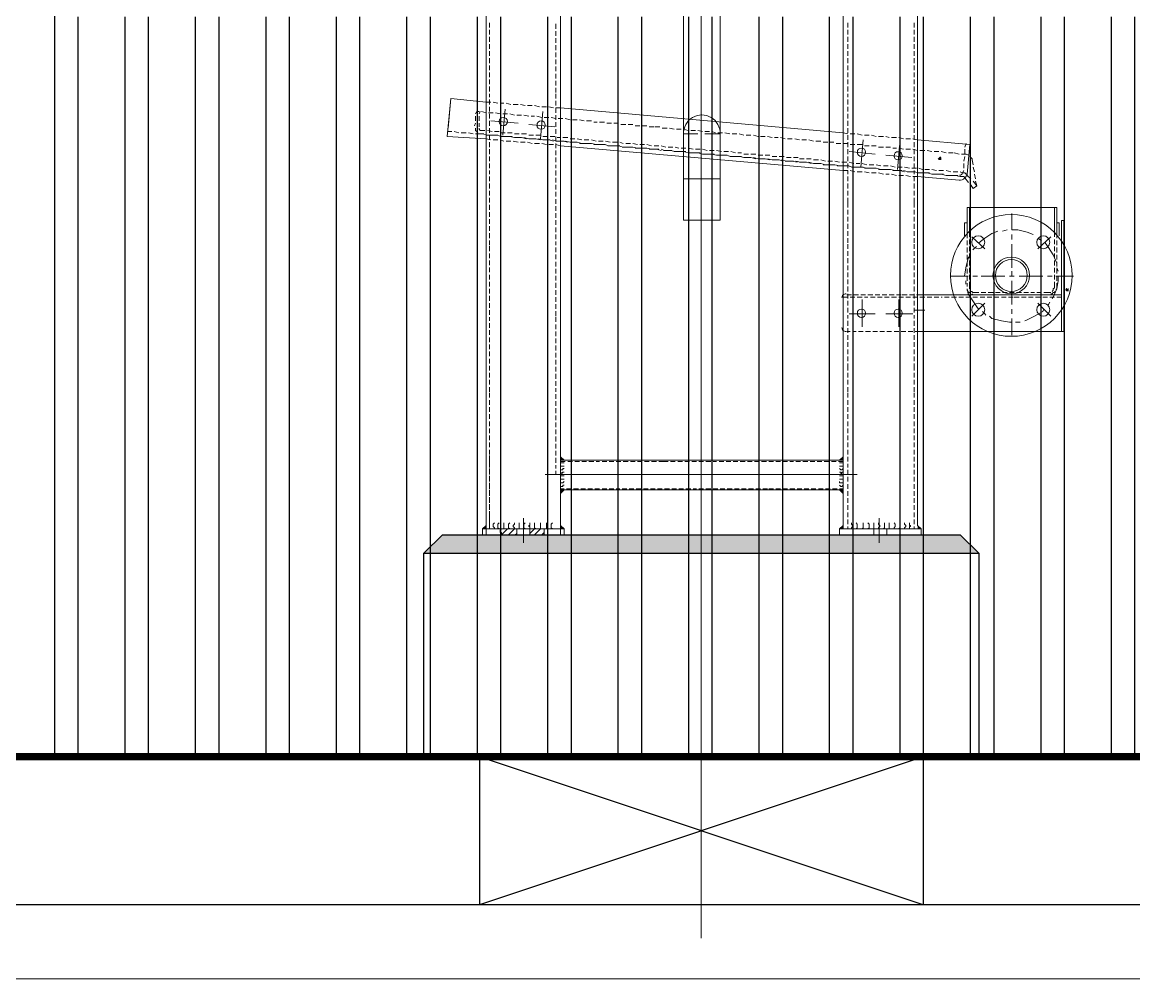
# Model space of a CAD drawing. Header units: inches. Extents: x 8618018 to 8935006, y 2431589 to 2567223.
# Drawn here: x 8809017 to 8810520, y 2500548 to 2501841 of the extents above; entities that cross this region are included whole.
import ezdxf

# ---------------------------------------------------------------- set-up
doc = ezdxf.new("R2010")
doc.units = ezdxf.units.IN
doc.header["$MEASUREMENT"] = 0
doc.linetypes.add('CENTER', pattern=[2, 1.25, -0.25, 0.25, -0.25])
doc.layers.add('Civil', color=252, linetype='Continuous')
doc.layers.add('SKID', color=252, linetype='Continuous')
for name, color, linetype, lineweight in [('CL', 252, 'CENTER', 5), ('EQP01', 94, 'Continuous', 5), ('ICT', 6, 'Continuous', 13)]:
    doc.layers.add(name, color=color, linetype=linetype, lineweight=lineweight)

# ---------------------------------------------------------------- blocks, each defined once
blk = doc.blocks.new('A$Cfe201b4e')
for points in [[(266.1, 1058.1), (266.1, 425.2), (216.6, 425.2), (216.6, 1058.1)], [(-50.3, 12.8), (-55.1, 8), (-50.3, 12.8), (-50.3, 810.3), (-50.3, 0)], [(50.3, 0), (50.3, 810.3), (50.3, 105.5), (55.1, 100.7), (50.3, 105.5)], [(432.3, 810.3), (432.3, 8), (537.8, 8), (537.8, 0), (427.6, 0), (427.6, 8), (432.3, 8)], [(533, 12.8), (537.8, 8), (533, 8), (537.8, 8), (533, 12.8), (533, 810.3)], [(-45.6, 692.1), (-45.6, 685.7)], [(438.7, 692.1), (438.7, 685.7)], [(528.2, 692.1), (528.2, 685.7)], [(-45.6, 682.5), (-45.6, 676.1)], [(44, 690.5), (44, 684.1)], [(44, 680.9), (44, 674.5)], [(438.7, 682.5), (438.7, 676.1)], [(528.2, 682.5), (528.2, 676.1)], [(-45.6, 672.9), (-45.6, 666.5)], [(-45.6, 663.3), (-45.6, 656.9)], [(44, 671.3), (44, 664.9)], [(44, 661.7), (44, 655.3)], [(438.7, 672.9), (438.7, 666.5)], [(438.7, 663.3), (438.7, 656.9)], [(528.2, 672.9), (528.2, 666.5)], [(528.2, 663.3), (528.2, 656.9)], [(-45.6, 653.7), (-45.6, 647.3)], [(44, 652.1), (44, 645.7)], [(438.7, 653.7), (438.7, 647.3)], [(528.2, 653.7), (528.2, 647.3)], [(-45.6, 644.1), (-45.6, 637.7)], [(-45.6, 634.5), (-45.6, 628.1)], [(44, 642.5), (44, 636.1)], [(44, 632.9), (44, 626.5)], [(438.7, 644.1), (438.7, 637.7)], [(438.7, 634.5), (438.7, 628.1)], [(528.2, 644.1), (528.2, 637.7)], [(528.2, 634.5), (528.2, 628.1)], [(-45.6, 624.9), (-45.6, 618.6)], [(44, 623.3), (44, 617)], [(438.7, 624.9), (438.7, 618.6)], [(528.2, 624.9), (528.2, 618.6)], [(-45.6, 615.4), (-45.6, 609)], [(-45.6, 605.8), (-45.6, 599.4)], [(44, 613.8), (44, 607.4)], [(44, 604.2), (44, 597.8)], [(438.7, 615.4), (438.7, 609)], [(438.7, 605.8), (438.7, 599.4)], [(528.2, 615.4), (528.2, 609)], [(528.2, 605.8), (528.2, 599.4)], [(-44, 533.8), (-50.3, 535.4), (-103.1, 538.6), (-98.3, 589.8)], [(-44, 585), (-50.3, 585), (-98.3, 589.8), (-101.5, 549.8)], [(-45.6, 596.2), (-45.6, 591.4)], [(-45.6, 588.2), (-45.6, 581.8)], [(44, 596.2), (44, 589.8)], [(44, 586.6), (44, 580.2)], [(438.7, 596.2), (438.7, 591.4)], [(438.7, 588.2), (438.7, 581.8)], [(528.2, 596.2), (528.2, 591.4)], [(528.2, 588.2), (528.2, 581.8)], [(-59.9, 572.2), (-63.1, 572.2), (-64.7, 569)], [(-58.3, 572.2), (-59.9, 569)], [(-56.7, 572.2), (-50.3, 570.6)], [(-45.6, 578.6), (-45.6, 572.2)], [(-34.4, 583.4), (-40.8, 585)], [(-26.4, 583.4), (-31.2, 583.4)], [(-28, 540.2), (-24.8, 575.4)], [(-16.8, 581.8), (-23.2, 583.4)], [(-7.2, 581.8), (-13.6, 581.8)], [(2.4, 580.2), (-4, 581.8)], [(12, 580.2), (5.6, 580.2)], [(21.6, 578.6), (15.2, 580.2)], [(23.2, 535.4), (26.4, 572.2)], [(31.2, 578.6), (24.8, 578.6)], [(40.8, 577), (34.4, 578.6)], [(44, 577), (44, 570.6)], [(438.7, 541.8), (432.3, 543.4), (50.3, 577), (44, 577)], [(438.7, 578.6), (438.7, 572.2)], [(528.2, 578.6), (528.2, 572.2)], [(-64.7, 556.2), (-66.3, 553)], [(-64.7, 565.8), (-64.7, 559.4)], [(-59.9, 565.8), (-59.9, 559.4)], [(-59.9, 556.2), (-59.9, 551.4)], [(-47.2, 570.6), (-40.8, 570.6)], [(-45.6, 569), (-45.6, 562.6)], [(-45.6, 559.4), (-45.6, 553)], [(-44, 559.4), (-7.2, 556.2)], [(-37.6, 570.6), (-31.2, 569)], [(-28, 569), (-21.6, 569)], [(-18.4, 569), (-12, 567.4)], [(-8.8, 567.4), (-2.4, 567.4)], [(0.8, 567.4), (7.2, 565.8)], [(10.4, 565.8), (15.2, 565.8)], [(18.4, 565.8), (24.8, 564.2)], [(28, 564.2), (34.4, 564.2)], [(37.6, 564.2), (44, 562.6)], [(44, 567.4), (44, 561)], [(44, 557.8), (44, 551.4)], [(47.2, 562.6), (53.5, 562.6)], [(56.7, 562.6), (63.1, 561)], [(66.3, 561), (72.7, 561)], [(75.9, 561), (82.3, 559.4)], [(85.5, 559.4), (91.9, 559.4)], [(95.1, 557.8), (99.9, 557.8)], [(103.1, 557.8), (109.5, 557.8)], [(112.7, 556.2), (119.1, 556.2)], [(122.3, 556.2), (128.7, 556.2)], [(438.7, 569), (438.7, 562.6)], [(438.7, 559.4), (438.7, 553)], [(528.2, 569), (528.2, 562.6)], [(528.2, 559.4), (528.2, 553)], [(-96.7, 545), (-101.5, 545)], [(-87.1, 543.4), (-93.5, 545)], [(-77.5, 543.4), (-83.9, 543.4)], [(-67.9, 541.8), (-74.3, 543.4)], [(-61.5, 543.4), (-63.1, 545), (-64.7, 546.6), (-64.7, 548.2), (-64.7, 549.8)], [(-58.3, 541.8), (-64.7, 541.8)], [(-51.9, 546.6), (-56.7, 546.6), (-58.3, 546.6), (-59.9, 548.2), (-59.9, 549.8)], [(-53.5, 541.8), (-56.7, 541.8), (-58.3, 541.8), (-59.9, 541.8)], [(-48.7, 540.2), (-55.1, 541.8)], [(-48.7, 546.6), (-42.4, 545)], [(-45.6, 549.8), (-45.6, 543.4)], [(-39.2, 545), (-32.8, 545)], [(-31.2, 543.4), (-24.8, 543.4)], [(-21.6, 543.4), (-15.2, 543.4)], [(-12, 541.8), (-5.6, 541.8)], [(-2.4, 541.8), (4, 541.8)], [(7.2, 554.6), (42.4, 551.4)], [(44, 548.2), (44, 541.8)], [(131.9, 554.6), (138.3, 554.6)], [(141.5, 554.6), (147.8, 554.6)], [(151, 553), (157.4, 553)], [(160.6, 553), (167, 553)], [(170.2, 551.4), (176.6, 551.4)], [(178.2, 551.4), (184.6, 551.4)], [(187.8, 549.8), (194.2, 549.8)], [(197.4, 549.8), (203.8, 548.2)], [(207, 548.2), (213.4, 548.2)], [(216.6, 548.2), (223, 546.6)], [(216.6, 541.8), (235.8, 541.8)], [(226.2, 546.6), (232.6, 546.6)], [(235.8, 546.6), (242.1, 545)], [(245.3, 545), (251.7, 545)], [(245.3, 541.8), (266.1, 541.8)], [(254.9, 545), (259.7, 543.4)], [(262.9, 543.4), (269.3, 543.4)], [(272.5, 543.4), (278.9, 541.8)], [(282.1, 541.8), (288.5, 541.8)], [(291.7, 541.8), (298.1, 540.2)], [(438.7, 549.8), (438.7, 543.4)], [(448.3, 541.8), (441.9, 541.8)], [(457.9, 540.2), (451.5, 541.8)], [(528.2, 549.8), (528.2, 543.4)], [(-50.3, 540.2), (-44, 540.2)], [(-45.6, 540.2), (-45.6, 533.8)], [(-39.2, 540.2), (-45.6, 540.2)], [(-45.6, 530.6), (-45.6, 524.2)], [(-40.8, 540.2), (-34.4, 540.2)], [(-34.4, 533.8), (-40.8, 533.8)], [(-29.6, 538.6), (-36, 540.2)], [(-31.2, 538.6), (-24.8, 538.6)], [(-26.4, 532.2), (-31.2, 533.8)], [(-26.4, 538.6), (-21.6, 538.6), (-15.2, 538.6)], [(-16.8, 532.2), (-23.2, 532.2)], [(-18.4, 538.6), (-12, 537), (-5.6, 537)], [(-7.2, 530.6), (-13.6, 532.2)], [(-8.8, 537), (-2.4, 537), (4, 535.4)], [(2.4, 530.6), (-4, 530.6)], [(0.8, 537), (7.2, 535.4), (13.6, 535.4)], [(12, 529), (5.6, 530.6)], [(7.2, 540.2), (13.6, 540.2)], [(10.4, 535.4), (16.8, 535.4), (23.2, 533.8)], [(21.6, 529), (15.2, 529)], [(16.8, 540.2), (23.2, 540.2)], [(20, 535.4), (26.4, 533.8), (31.2, 533.8)], [(31.2, 527.4), (24.8, 529)], [(26.4, 538.6), (32.8, 538.6)], [(36, 533.8), (29.6, 533.8)], [(34.4, 533.8), (40.8, 532.2)], [(40.8, 527.4), (34.4, 527.4)], [(36, 538.6), (42.4, 538.6)], [(45.6, 532.2), (39.2, 533.8)], [(44, 538.6), (44, 532.2)], [(44, 532.2), (50.3, 532.2)], [(44, 529), (44, 522.7)], [(438.7, 492.3), (432.3, 492.3), (50.3, 525.8), (44, 527.4)], [(45.6, 537), (50.3, 537)], [(55.1, 532.2), (48.7, 532.2)], [(53.5, 537), (59.9, 537)], [(53.5, 532.2), (59.9, 530.6)], [(56.7, 532.2), (63.1, 530.6), (69.5, 530.6)], [(63.1, 535.4), (69.5, 535.4)], [(66.3, 530.6), (72.7, 530.6), (79.1, 529)], [(72.7, 535.4), (79.1, 533.8)], [(75.9, 529), (82.3, 529), (88.7, 529)], [(82.3, 533.8), (88.7, 533.8)], [(85.5, 529), (91.9, 529), (98.3, 527.4)], [(91.9, 533.8), (98.3, 532.2)], [(95.1, 527.4), (101.5, 527.4), (107.9, 527.4)], [(101.5, 532.2), (107.9, 532.2)], [(111.1, 527.4), (104.7, 527.4)], [(109.5, 527.4), (115.9, 525.8)], [(111.1, 532.2), (117.5, 530.6)], [(120.7, 530.6), (127.1, 530.6)], [(130.3, 530.6), (135.1, 529)], [(138.3, 529), (144.6, 529)], [(147.8, 529), (154.2, 527.4)], [(157.4, 527.4), (163.8, 527.4)], [(167, 527.4), (173.4, 525.8)], [(301.3, 540.2), (307.7, 540.2)], [(310.9, 540.2), (317.3, 538.6)], [(320.5, 538.6), (326.9, 538.6)], [(330.1, 538.6), (336.4, 537)], [(339.6, 537), (344.4, 537)], [(347.6, 537), (354, 535.4)], [(357.2, 535.4), (363.6, 535.4)], [(366.8, 535.4), (373.2, 533.8)], [(376.4, 533.8), (382.8, 533.8)], [(386, 533.8), (392.4, 532.2)], [(395.6, 532.2), (402, 532.2)], [(405.2, 530.6), (411.6, 530.6)], [(414.8, 530.6), (419.6, 530.6)], [(422.8, 529), (429.1, 529)], [(432.3, 529), (438.7, 529)], [(438.7, 540.2), (438.7, 533.8)], [(438.7, 530.6), (438.7, 524.2)], [(441.9, 527.4), (448.3, 527.4)], [(451.5, 527.4), (457.9, 527.4)], [(456.3, 497.1), (459.5, 533.8)], [(467.5, 540.2), (461.1, 540.2)], [(477.1, 538.6), (470.7, 540.2)], [(486.7, 538.6), (480.3, 538.6)], [(494.7, 537), (489.9, 538.6)], [(504.3, 537), (497.9, 537)], [(505.9, 493.9), (509.1, 529)], [(513.9, 535.4), (507.5, 537)], [(523.5, 535.4), (517.1, 535.4)], [(526.6, 535.4), (533, 533.8), (603.4, 527.4), (600.2, 487.5)], [(528.2, 540.2), (528.2, 533.8)], [(528.2, 530.6), (528.2, 524.2)], [(598.6, 529), (597, 524.2)], [(-45.6, 521.1), (-45.6, 514.7)], [(-45.6, 511.5), (-45.6, 505.1)], [(44, 519.5), (44, 513.1)], [(120.7, 525.8), (114.3, 525.8)], [(119.1, 525.8), (125.5, 525.8)], [(130.3, 525.8), (123.9, 525.8)], [(128.7, 525.8), (135.1, 524.2)], [(133.5, 524.2), (138.3, 524.2), (144.6, 524.2)], [(141.5, 524.2), (147.8, 524.2), (154.2, 522.7)], [(151, 522.7), (157.4, 522.7), (163.8, 522.7)], [(160.6, 522.7), (167, 522.7), (173.4, 521.1)], [(170.2, 521.1), (176.6, 521.1), (183, 521.1)], [(176.6, 525.8), (183, 525.8)], [(186.2, 519.5), (179.8, 521.1)], [(186.2, 525.8), (192.6, 524.2)], [(186.2, 521.1), (191, 519.5)], [(195.8, 519.5), (189.4, 519.5)], [(194.2, 519.5), (200.6, 519.5)], [(195.8, 524.2), (202.2, 524.2)], [(205.4, 517.9), (199, 519.5)], [(203.8, 517.9), (210.2, 517.9)], [(205.4, 524.2), (210.2, 522.7)], [(215, 517.9), (208.6, 517.9)], [(213.4, 522.7), (219.8, 522.7)], [(213.4, 517.9), (219.8, 517.9)], [(216.6, 517.9), (223, 516.3), (229.4, 516.3)], [(223, 522.7), (229.4, 521.1)], [(226.2, 516.3), (232.6, 516.3), (238.9, 516.3)], [(232.6, 521.1), (238.9, 521.1)], [(235.8, 516.3), (242.1, 514.7), (248.5, 514.7)], [(242.1, 521.1), (248.5, 519.5)], [(245.3, 514.7), (251.7, 514.7), (258.1, 514.7)], [(251.7, 519.5), (258.1, 519.5)], [(254.9, 514.7), (261.3, 513.1), (267.7, 513.1)], [(261.3, 519.5), (267.7, 517.9)], [(270.9, 513.1), (264.5, 513.1)], [(269.3, 513.1), (275.7, 513.1)], [(270.9, 517.9), (277.3, 517.9)], [(280.5, 511.5), (274.1, 513.1)], [(278.9, 511.5), (285.3, 511.5)], [(280.5, 517.9), (286.9, 516.3)], [(290.1, 511.5), (283.7, 511.5)], [(288.5, 511.5), (294.9, 511.5)], [(290.1, 516.3), (294.9, 516.3)], [(293.3, 511.5), (298.1, 509.9), (304.5, 509.9)], [(298.1, 514.7), (304.5, 514.7)], [(307.7, 514.7), (314.1, 514.7)], [(317.3, 513.1), (323.7, 513.1)], [(326.9, 513.1), (333.3, 513.1)], [(336.4, 511.5), (342.8, 511.5)], [(346, 511.5), (352.4, 511.5)], [(438.7, 521.1), (438.7, 514.7)], [(438.7, 511.5), (438.7, 505.1)], [(440.3, 517.9), (475.5, 514.7)], [(461.1, 525.8), (467.5, 525.8)], [(470.7, 525.8), (477.1, 525.8)], [(480.3, 524.2), (486.7, 524.2)], [(489.9, 524.2), (496.3, 524.2)], [(489.9, 513.1), (525, 509.9)], [(499.5, 522.7), (504.3, 522.7)], [(507.5, 522.7), (513.9, 521.1)], [(517.1, 521.1), (523.5, 521.1)], [(526.6, 521.1), (533, 519.5)], [(528.2, 521.1), (528.2, 514.7)], [(528.2, 511.5), (528.2, 505.1)], [(536.2, 519.5), (542.6, 519.5)], [(545.8, 519.5), (552.2, 517.9)], [(555.4, 517.9), (561.8, 517.9)], [(565, 517.9), (571.4, 516.3)], [(574.6, 516.3), (581, 516.3)], [(582.6, 516.3), (589, 514.7)], [(592.2, 514.7), (597, 514.7), (598.6, 514.7), (601.8, 513.1)], [(597, 511.5), (595.4, 505.1)], [(597, 521.1), (597, 514.7)], [(608.2, 500.3), (606.6, 506.7), (606.6, 508.3), (605, 509.9), (603.4, 511.5)], [(-45.6, 501.9), (-45.6, 495.5)], [(44, 509.9), (44, 503.5)], [(44, 500.3), (44, 495.5)], [(301.3, 509.9), (307.7, 509.9), (314.1, 508.3)], [(310.9, 509.9), (317.3, 508.3), (323.7, 508.3)], [(320.5, 508.3), (326.9, 508.3), (333.3, 506.7)], [(330.1, 508.3), (336.4, 506.7), (342.8, 506.7)], [(339.6, 506.7), (346, 506.7), (350.8, 505.1)], [(355.6, 505.1), (349.2, 506.7)], [(354, 505.1), (360.4, 505.1)], [(355.6, 509.9), (362, 509.9)], [(365.2, 505.1), (358.8, 505.1)], [(363.6, 505.1), (370, 503.5)], [(365.2, 509.9), (371.6, 509.9)], [(374.8, 503.5), (368.4, 505.1)], [(373.2, 508.3), (379.6, 508.3)], [(373.2, 503.5), (379.6, 503.5)], [(378, 503.5), (382.8, 503.5), (389.2, 501.9)], [(382.8, 508.3), (389.2, 508.3)], [(386, 503.5), (392.4, 501.9), (398.8, 501.9)], [(392.4, 506.7), (398.8, 506.7)], [(395.6, 501.9), (402, 501.9), (408.4, 500.3)], [(402, 506.7), (408.4, 505.1)], [(405.2, 500.3), (411.6, 500.3), (418, 500.3)], [(411.6, 505.1), (418, 505.1)], [(414.8, 500.3), (421.2, 500.3), (427.6, 498.7)], [(421.2, 505.1), (427.6, 503.5)], [(424.4, 498.7), (430.7, 498.7), (435.5, 498.7)], [(430.7, 503.5), (437.1, 503.5)], [(440.3, 498.7), (433.9, 498.7)], [(438.7, 501.9), (438.7, 495.5)], [(438.7, 498.7), (445.1, 497.1)], [(440.3, 503.5), (446.7, 501.9)], [(449.9, 497.1), (443.5, 497.1)], [(448.3, 497.1), (454.7, 497.1)], [(449.9, 501.9), (454.7, 501.9)], [(459.5, 497.1), (453.1, 497.1)], [(457.9, 501.9), (464.3, 500.3)], [(457.9, 497.1), (464.3, 495.5)], [(467.5, 500.3), (473.9, 500.3)], [(477.1, 500.3), (483.5, 498.7)], [(486.7, 498.7), (493.1, 498.7)], [(496.3, 498.7), (502.7, 497.1)], [(505.9, 497.1), (512.3, 497.1)], [(515.5, 497.1), (521.9, 495.5)], [(528.2, 501.9), (528.2, 495.5)], [(595.4, 501.9), (595.4, 495.5)], [(609.8, 490.7), (608.2, 497.1)], [(-45.6, 492.3), (-45.6, 487.5)], [(-45.6, 484.3), (-45.6, 477.9)], [(44, 492.3), (44, 485.9)], [(44, 482.7), (44, 476.3)], [(216.6, 481.1), (266.1, 481.1)], [(438.7, 492.3), (438.7, 487.5)], [(438.7, 484.3), (438.7, 477.9)], [(448.3, 490.7), (441.9, 492.3)], [(457.9, 490.7), (451.5, 490.7)], [(461.1, 495.5), (467.5, 495.5), (473.9, 495.5)], [(467.5, 489.1), (461.1, 490.7)], [(470.7, 495.5), (477.1, 495.5), (483.5, 493.9)], [(477.1, 489.1), (470.7, 489.1)], [(480.3, 493.9), (486.7, 493.9), (493.1, 493.9)], [(486.7, 487.5), (480.3, 489.1)], [(489.9, 493.9), (496.3, 493.9), (502.7, 492.3)], [(494.7, 487.5), (489.9, 487.5)], [(504.3, 485.9), (497.9, 487.5)], [(499.5, 492.3), (505.9, 492.3), (512.3, 492.3)], [(513.9, 485.9), (507.5, 485.9)], [(515.5, 490.7), (509.1, 492.3)], [(513.9, 492.3), (520.3, 490.7)], [(523.5, 484.3), (517.1, 485.9)], [(525, 490.7), (518.7, 490.7)], [(523.5, 490.7), (529.8, 490.7)], [(525, 495.5), (531.4, 495.5)], [(528.2, 492.3), (528.2, 487.5)], [(534.6, 489.1), (528.2, 490.7)], [(528.2, 484.3), (528.2, 477.9)], [(533, 489.1), (539.4, 489.1)], [(534.6, 495.5), (539.4, 493.9)], [(537.8, 489.1), (542.6, 489.1), (549, 489.1)], [(542.6, 493.9), (549, 493.9)], [(545.8, 489.1), (552.2, 487.5), (558.6, 487.5)], [(552.2, 493.9), (558.6, 492.3)], [(555.4, 487.5), (561.8, 487.5), (568.2, 487.5)], [(561.8, 492.3), (568.2, 492.3)], [(565, 487.5), (571.4, 485.9), (577.8, 485.9)], [(571.4, 492.3), (577.8, 490.7)], [(574.6, 485.9), (581, 485.9), (587.4, 485.9)], [(581, 490.7), (587.4, 490.7)], [(584.2, 485.9), (590.6, 484.3), (593.8, 484.3), (595.4, 484.3), (597, 482.7), (601.8, 476.3)], [(590.6, 490.7), (593.8, 489.1), (595.4, 489.1), (597, 489.1), (598.6, 487.5), (600.2, 487.5), (600.2, 485.9), (605, 481.1)], [(595.4, 492.3), (593.8, 489.1)], [(611.4, 481.1), (609.8, 487.5)], [(-45.6, 474.7), (-45.6, 468.3)], [(44, 473.1), (44, 466.7)], [(438.7, 474.7), (438.7, 468.3)], [(528.2, 474.7), (528.2, 468.3)], [(608.2, 477.9), (613, 471.5), (608.2, 468.3), (603.4, 474.7)], [(613, 471.5), (611.4, 477.9)], [(-45.6, 465.1), (-45.6, 458.7)], [(-45.6, 455.5), (-45.6, 449.1)], [(44, 463.5), (44, 457.1)], [(44, 453.9), (44, 447.5)], [(438.7, 465.1), (438.7, 458.7)], [(438.7, 455.5), (438.7, 449.1)], [(528.2, 465.1), (528.2, 458.7)], [(528.2, 455.5), (528.2, 449.1)], [(-45.6, 445.9), (-45.6, 439.5)], [(-45.6, 436.3), (-45.6, 429.9)], [(44, 444.3), (44, 437.9)], [(438.7, 448.9), (438.7, 442.5)], [(438.7, 439.3), (438.7, 432.9)], [(528.2, 448.9), (528.2, 442.5)], [(528.2, 439.3), (528.2, 432.9)], [(721.3, 407.4), (721.3, 442.5), (599.8, 442.5), (599.8, 407.4)], [(603, 410.6), (603, 442.5)], [(718.1, 410.6), (718.1, 442.5)], [(-45.6, 426.8), (-45.6, 420.4)], [(44, 434.7), (44, 428.4)], [(44, 425.2), (44, 418.8)], [(438.7, 429.8), (438.7, 423.4)], [(528.2, 429.8), (528.2, 423.4)], [(727.7, 274.7), (727.7, 425), (730.9, 425), (730.9, 274.7), (533, 274.7), (529.8, 274.7)], [(596.6, 404.2), (596.6, 421.8), (599.8, 421.8)], [(689.3, 405.8), (681.3, 409), (668.5, 412.2), (660.5, 412.2), (660.5, 434.5)], [(724.5, 404.2), (724.5, 421.8), (721.3, 421.8)], [(-45.6, 417.2), (-45.6, 410.8)], [(-45.6, 407.6), (-45.6, 401.2)], [(44, 415.6), (44, 409.2)], [(44, 406), (44, 399.6)], [(438.7, 420.2), (438.7, 413.8)], [(438.7, 410.6), (438.7, 404.2)], [(528.2, 420.2), (528.2, 413.8)], [(528.2, 410.6), (528.2, 404.2)], [(599.8, 407.4), (599.8, 401)], [(603, 410.6), (603, 402.6)], [(615.8, 394.6), (623.8, 401), (633.4, 407.4), (641.4, 410.6)], [(647.8, 410.6), (654.1, 412.2)], [(660.5, 399.4), (660.5, 405.8)], [(718.1, 410.6), (718.1, 402.6)], [(721.3, 407.4), (721.3, 401)], [(-45.6, 398), (-45.6, 391.6)], [(44, 396.4), (44, 391.6)], [(438.7, 401), (438.7, 394.6)], [(438.7, 393), (438.7, 386.6)], [(528.2, 401), (528.2, 394.6)], [(528.2, 393), (528.2, 386.6)], [(599.8, 397.8), (599.8, 391.4)], [(603, 399.4), (603, 393)], [(623.8, 386.6), (606.2, 402.6)], [(660.5, 361), (660.5, 393)], [(695.7, 386.6), (713.3, 402.6)], [(695.7, 401), (700.5, 397.8)], [(705.3, 394.6), (710.1, 388.2), (716.5, 378.6), (721.3, 367.4)], [(718.1, 399.4), (718.1, 393)], [(721.3, 397.8), (721.3, 391.4)], [(-45.6, 390), (-45.6, 383.6)], [(-45.6, 380.4), (-45.6, 374)], [(44, 388.4), (44, 382)], [(44, 378.8), (44, 372.4)], [(438.7, 383.4), (438.7, 377)], [(528.2, 383.4), (528.2, 377)], [(533, 380.2), (533, 373.8), (533, 293.9)], [(596.6, 349.8), (598.2, 361), (601.4, 373.8), (604.6, 378.6)], [(599.8, 388.2), (599.8, 381.8)], [(599.8, 378.6), (599.8, 372.2)], [(603, 389.8), (603, 383.4)], [(603, 380.2), (603, 373.8)], [(607.8, 385), (612.6, 389.8)], [(718.1, 389.8), (718.1, 383.4)], [(718.1, 380.2), (718.1, 373.8)], [(721.3, 388.2), (721.3, 381.8)], [(721.3, 378.6), (721.3, 372.2)], [(-45.6, 370.8), (-45.6, 364.4)], [(-45.6, 361.2), (-45.6, 354.8)], [(44, 369.2), (44, 362.8)], [(438.7, 373.8), (438.7, 367.4)], [(438.7, 364.2), (438.7, 357.8)], [(528.2, 373.8), (528.2, 367.4)], [(528.2, 364.2), (528.2, 357.8)], [(599.8, 369), (599.8, 362.6)], [(603, 370.6), (603, 364.2)], [(603, 361), (603, 354.6)], [(718.1, 370.6), (718.1, 364.2)], [(718.1, 361), (718.1, 354.6)], [(721.3, 369), (721.3, 362.6)], [(721.3, 361), (722.9, 356.2)], [(-45.6, 351.6), (-45.6, 345.2)], [(44, 359.6), (44, 353.2)], [(44, 350), (44, 343.6)], [(438.7, 354.6), (438.7, 348.2)], [(528.2, 354.6), (528.2, 348.2)], [(577.4, 349.8), (601.4, 349.8)], [(599.8, 359.4), (599.8, 353)], [(599.8, 349.8), (599.8, 343.4)], [(603, 351.4), (603, 345)], [(607.8, 349.8), (614.2, 349.8)], [(619, 349.8), (651, 349.8)], [(657.3, 349.8), (663.7, 349.8)], [(660.5, 349.8), (660.5, 356.2)], [(670.1, 349.8), (702.1, 349.8)], [(708.5, 349.8), (714.9, 349.8)], [(722.9, 349.8), (722.9, 343.4), (721.3, 332.3), (716.5, 321.1), (714.9, 319.5)], [(718.1, 351.4), (718.1, 345)], [(719.7, 349.8), (743.7, 349.8)], [(721.3, 359.4), (721.3, 353)], [(721.3, 349.8), (721.3, 343.4)], [(-45.6, 342), (-45.6, 335.6)], [(-45.6, 332.5), (-45.6, 326.1)], [(44, 340.4), (44, 334)], [(44, 330.9), (44, 324.5)], [(438.7, 345), (438.7, 338.6)], [(438.7, 335.5), (438.7, 329.1)], [(528.2, 345), (528.2, 338.6)], [(528.2, 335.5), (528.2, 329.1)], [(598.2, 338.6), (598.2, 343.4)], [(599.8, 340.2), (599.8, 335.5)], [(615.8, 305.1), (614.2, 306.7), (607.8, 316.3), (601.4, 325.9), (599.8, 332.3)], [(604.6, 325.9), (603, 327.5), (601.4, 327.5), (601.4, 329.1), (599.8, 330.7), (599.8, 332.3)], [(603, 332.3), (603, 333.9), (603, 335.5), (603, 341.8)], [(660.5, 311.5), (660.5, 343.4)], [(718.1, 341.8), (718.1, 335.5), (718.1, 333.9), (716.5, 332.3), (716.5, 330.7), (714.9, 329.1)], [(721.3, 340.2), (721.3, 335.5), (721.3, 332.3), (719.7, 330.7)], [(-45.6, 322.9), (-45.6, 316.5)], [(44, 321.3), (44, 314.9)], [(438.7, 321.1), (432.3, 321.1)], [(432.3, 279.5), (432.3, 319.5)], [(443.5, 324.3), (437.1, 324.3)], [(438.7, 325.9), (438.7, 319.5)], [(438.7, 316.3), (438.7, 309.9)], [(448.3, 321.1), (441.9, 321.1)], [(453.1, 324.3), (446.7, 324.3)], [(457.9, 321.1), (451.5, 321.1)], [(462.7, 324.3), (456.3, 324.3)], [(457.9, 281.1), (457.9, 317.9)], [(465.9, 321.1), (461.1, 321.1)], [(472.3, 324.3), (465.9, 324.3)], [(475.5, 321.1), (469.1, 321.1)], [(481.9, 324.3), (475.5, 324.3)], [(485.1, 321.1), (478.7, 321.1)], [(491.5, 324.3), (485.1, 324.3)], [(494.7, 321.1), (488.3, 321.1)], [(501.1, 324.3), (494.7, 324.3)], [(504.3, 321.1), (497.9, 321.1)], [(510.7, 324.3), (504.3, 324.3)], [(513.9, 321.1), (507.5, 321.1)], [(507.5, 281.1), (507.5, 317.9)], [(518.7, 324.3), (512.3, 324.3)], [(523.5, 321.1), (517.1, 321.1)], [(528.2, 324.3), (521.9, 324.3)], [(533, 321.1), (526.6, 321.1)], [(528.2, 325.9), (528.2, 319.5)], [(528.2, 316.3), (528.2, 309.9)], [(537.8, 324.3), (531.4, 324.3)], [(727.7, 324.3), (533, 324.3)], [(542.6, 321.1), (536.2, 321.1)], [(552.2, 321.1), (545.8, 321.1)], [(561.8, 321.1), (555.4, 321.1)], [(566.2, 321.1), (565, 321.1)], [(575.8, 321.1), (569.4, 321.1)], [(585.4, 321.1), (579, 321.1)], [(595, 321.1), (588.6, 321.1)], [(604.6, 321.1), (598.2, 321.1)], [(615.8, 327.5), (609.4, 327.5), (607.8, 327.5), (606.2, 329.1), (604.6, 329.1)], [(615.8, 324.3), (609.4, 324.3), (607.8, 324.3), (606.2, 325.9)], [(614.2, 321.1), (607.8, 321.1)], [(623.8, 321.1), (617.4, 321.1)], [(625.4, 327.5), (619, 327.5)], [(625.4, 324.3), (619, 324.3)], [(633.4, 321.1), (627, 321.1)], [(635, 327.5), (628.6, 327.5)], [(635, 324.3), (628.6, 324.3)], [(643, 321.1), (636.6, 321.1)], [(644.6, 327.5), (638.2, 327.5)], [(644.6, 324.3), (638.2, 324.3)], [(652.6, 321.1), (646.2, 321.1)], [(654.1, 327.5), (647.8, 327.5)], [(654.1, 324.3), (647.8, 324.3)], [(665.3, 324.3), (655.7, 324.3)], [(662.1, 321.1), (655.7, 321.1)], [(663.7, 327.5), (657.3, 327.5)], [(663.7, 324.3), (657.3, 324.3)], [(670.1, 321.1), (663.7, 321.1)], [(673.3, 327.5), (666.9, 327.5)], [(673.3, 324.3), (666.9, 324.3)], [(679.7, 321.1), (673.3, 321.1)], [(682.9, 327.5), (676.5, 327.5)], [(682.9, 324.3), (676.5, 324.3)], [(689.3, 321.1), (682.9, 321.1)], [(690.9, 327.5), (686.1, 327.5)], [(690.9, 324.3), (686.1, 324.3)], [(698.9, 321.1), (692.5, 321.1)], [(700.5, 327.5), (694.1, 327.5)], [(700.5, 324.3), (694.1, 324.3)], [(708.5, 321.1), (702.1, 321.1)], [(713.3, 327.5), (711.7, 327.5), (710.1, 327.5), (703.7, 327.5)], [(710.1, 324.3), (703.7, 324.3)], [(718.1, 321.1), (711.7, 321.1)], [(718.1, 329.1), (718.1, 327.5), (716.5, 327.5), (714.9, 325.9), (713.3, 325.9)], [(727.7, 321.1), (721.3, 321.1)], [(-45.6, 313.3), (-45.6, 306.9)], [(-45.6, 303.7), (-45.6, 297.3)], [(44, 311.7), (44, 305.3)], [(44, 302.1), (44, 295.7)], [(438.7, 306.7), (438.7, 300.3)], [(528.2, 306.7), (528.2, 300.3)], [(542.6, 303.5), (528.2, 303.5)], [(623.8, 313.1), (606.2, 295.5)], [(625.4, 297.1), (623.8, 298.7), (620.6, 301.9)], [(660.5, 298.7), (660.5, 305.1)], [(703.7, 305.1), (702.1, 301.9), (690.9, 295.5), (681.3, 290.7), (678.1, 289.1)], [(695.7, 313.1), (713.3, 295.5)], [(711.7, 314.7), (710.1, 311.5), (708.5, 309.9)], [(-45.6, 294.1), (-45.6, 289.3)], [(-45.6, 286.1), (-45.6, 279.7)], [(44, 294.1), (44, 287.7)], [(438.7, 297.1), (438.7, 292.3)], [(438.7, 289.1), (438.7, 282.7)], [(440.3, 298.7), (475.5, 298.7)], [(489.9, 298.7), (526.6, 298.7)], [(528.2, 297.1), (528.2, 292.3)], [(528.2, 289.1), (528.2, 282.7)], [(660.5, 287.5), (657.3, 287.5), (646.2, 289.1), (633.4, 292.3), (630.2, 295.5)], [(660.5, 269.9), (660.5, 292.3)], [(671.7, 287.5), (668.5, 287.5), (665.3, 287.5)], [(-45.6, 276.5), (-45.6, 270.1)], [(44, 284.5), (44, 278.1)], [(44, 274.9), (44, 268.5)], [(441.9, 274.7), (437.1, 274.7)], [(438.7, 279.5), (438.7, 273.1)], [(449.9, 274.7), (445.1, 274.7)], [(459.5, 274.7), (453.1, 274.7)], [(469.1, 274.7), (462.7, 274.7)], [(478.7, 274.7), (472.3, 274.7)], [(488.3, 274.7), (481.9, 274.7)], [(497.9, 274.7), (491.5, 274.7)], [(507.5, 274.7), (501.1, 274.7)], [(517.1, 274.7), (510.7, 274.7)], [(526.6, 274.7), (520.3, 274.7)], [(528.2, 279.5), (528.2, 273.1)], [(-45.6, 266.9), (-45.6, 260.5)], [(-45.6, 257.3), (-45.6, 250.9)], [(44, 265.3), (44, 258.9)], [(44, 255.7), (44, 249.3)], [(438.7, 269.9), (438.7, 263.5)], [(438.7, 260.3), (438.7, 253.9)], [(528.2, 269.9), (528.2, 263.5)], [(528.2, 260.3), (528.2, 253.9)], [(-45.6, 247.7), (-45.6, 241.3)], [(44, 246.1), (44, 239.7)], [(438.7, 250.7), (438.7, 244.3)], [(438.7, 241.1), (438.7, 234.8)], [(528.2, 250.7), (528.2, 244.3)], [(528.2, 241.1), (528.2, 234.8)], [(-45.6, 238.1), (-45.6, 231.8)], [(-45.6, 228.6), (-45.6, 222.2)], [(44, 236.6), (44, 230.2)], [(44, 227), (44, 220.6)], [(438.7, 231.6), (438.7, 222.2)], [(528.2, 231.6), (528.2, 222.2)], [(-45.6, 219), (-45.6, 212.6)], [(44, 217.4), (44, 211)], [(438.7, 219), (438.7, 212.6)], [(528.2, 219), (528.2, 212.6)], [(-45.6, 209.4), (-45.6, 203)], [(-45.6, 199.8), (-45.6, 193.4)], [(44, 207.8), (44, 201.4)], [(44, 198.2), (44, 193.4)], [(438.7, 209.4), (438.7, 203)], [(438.7, 199.8), (438.7, 193.4)], [(528.2, 209.4), (528.2, 203)], [(528.2, 199.8), (528.2, 193.4)], [(-45.6, 191.8), (-45.6, 185.4)], [(-45.6, 182.2), (-45.6, 175.8)], [(44, 190.2), (44, 183.8)], [(44, 180.6), (44, 174.2)], [(438.7, 191.8), (438.7, 185.4)], [(438.7, 182.2), (438.7, 175.8)], [(528.2, 191.8), (528.2, 185.4)], [(528.2, 182.2), (528.2, 175.8)], [(-45.6, 172.6), (-45.6, 166.2)], [(44, 171), (44, 164.6)], [(438.7, 172.6), (438.7, 166.2)], [(528.2, 172.6), (528.2, 166.2)], [(-45.6, 163), (-45.6, 156.6)], [(-45.6, 153.4), (-45.6, 147)], [(44, 161.4), (44, 155)], [(44, 151.8), (44, 145.4)], [(438.7, 163), (438.7, 156.6)], [(438.7, 153.4), (438.7, 147)], [(528.2, 163), (528.2, 156.6)], [(528.2, 153.4), (528.2, 147)], [(-45.6, 143.8), (-45.6, 137.5)], [(44, 142.3), (44, 135.9)], [(438.7, 143.8), (438.7, 137.5)], [(528.2, 143.8), (528.2, 137.5)], [(-45.6, 134.3), (-45.6, 127.9)], [(-45.6, 124.7), (-45.6, 118.3)], [(44, 132.7), (44, 126.3)], [(44, 123.1), (44, 116.7)], [(438.7, 134.3), (438.7, 127.9)], [(438.7, 124.7), (438.7, 118.3)], [(528.2, 134.3), (528.2, 127.9)], [(528.2, 124.7), (528.2, 118.3)], [(-45.6, 115.1), (-45.6, 108.7)], [(-45.6, 107.1), (-45.6, 102.3)], [(-45.6, 105.5), (-45.6, 99.1), (-45.6, 92.7)], [(44, 113.5), (44, 107.1)], [(438.7, 115.1), (438.7, 108.7)], [(438.7, 105.5), (438.7, 99.1)], [(528.2, 115.1), (528.2, 108.7)], [(528.2, 105.5), (528.2, 99.1)], [(-45.6, 95.9), (-45.6, 91.1)], [(44, 103.9), (44, 97.5)], [(44, 94.3), (44, 89.5)], [(438.7, 95.9), (438.7, 91.1)], [(528.2, 95.9), (528.2, 91.1)], [(-45.6, 89.5), (-45.6, 83.1)], [(-45.6, 87.9), (-45.6, 81.5)], [(-45.6, 79.9), (-45.6, 73.5)], [(-45.6, 78.3), (-45.6, 71.9)], [(44, 86.3), (44, 81.5)], [(438.7, 87.9), (438.7, 81.5)], [(438.7, 78.3), (438.7, 71.9)], [(528.2, 87.9), (528.2, 81.5)], [(528.2, 78.3), (528.2, 71.9)], [(-45.6, 70.3), (-45.6, 63.9)], [(-45.6, 68.7), (-45.6, 62.3)], [(-45.6, 60.7), (-45.6, 54.3)], [(438.7, 68.7), (438.7, 62.3)], [(528.2, 68.7), (528.2, 62.3)], [(-45.6, 59.1), (-45.6, 52.7)], [(-45.6, 51.1), (-45.6, 44.8)], [(-45.6, 49.5), (-45.6, 43.2)], [(438.7, 59.1), (438.7, 52.7)], [(438.7, 49.5), (438.7, 43.2)], [(528.2, 59.1), (528.2, 52.7)], [(528.2, 49.5), (528.2, 43.2)], [(-45.6, 41.6), (-45.6, 35.2)], [(-45.6, 40), (-45.6, 33.6)], [(-45.6, 32), (-45.6, 27.2)], [(-45.6, 30.4), (-45.6, 24), (-45.6, 17.6)], [(438.7, 40), (438.7, 33.6)], [(438.7, 30.4), (438.7, 24)], [(528.2, 40), (528.2, 33.6)], [(528.2, 30.4), (528.2, 24)], [(-45.6, 20.8), (-45.6, 14.4), (-45.6, 8), (-45.6, 11.2)], [(438.7, 20.8), (438.7, 14.4)], [(528.2, 20.8), (528.2, 14.4)], [(438.7, 11.2), (438.7, 8)], [(528.2, 11.2), (528.2, 8)]]:
    blk.add_lwpolyline(points)
for points, format in [([(600.1, 489, -0.414213), (589, 479.5), (533, 484.3), (526.6, 484.3)], "xyb"), ([(736.5, 330.7, 1.6, 1.6, 0), (736.5, 333.1, 0, 0, 0), (734.9, 333.1, 0, 0, 0)], "xyseb")]:
    blk.add_lwpolyline(points, format=format)
for points in [[(427.6, 100.7), (432.3, 105.5)], [(50.3, 100.7), (432.3, 100.7)], [(50.3, 99.1), (56.7, 99.1)], [(55.1, 97.5), (53.5, 97.5), (51.9, 97.5), (50.3, 97.5), (51.9, 97.5), (53.5, 97.5)], [(55.1, 92.7), (53.5, 92.7), (51.9, 92.7), (50.3, 92.7), (51.9, 92.7), (53.5, 92.7)], [(59.9, 99.1), (66.3, 99.1)], [(69.5, 99.1), (75.9, 99.1)], [(79.1, 99.1), (85.5, 99.1)], [(88.7, 99.1), (95.1, 99.1)], [(98.3, 99.1), (103.1, 99.1)], [(106.3, 99.1), (112.7, 99.1)], [(115.9, 99.1), (122.3, 99.1)], [(125.5, 99.1), (131.9, 99.1)], [(135.1, 99.1), (141.5, 99.1)], [(144.6, 99.1), (151, 99.1)], [(154.2, 99.1), (160.6, 99.1)], [(163.8, 99.1), (170.2, 99.1)], [(173.4, 99.1), (179.8, 99.1)], [(183, 99.1), (189.4, 99.1), (195.8, 99.1), (189.4, 99.1)], [(199, 99.1), (205.4, 99.1)], [(208.6, 99.1), (215, 99.1)], [(218.2, 99.1), (224.6, 99.1)], [(227.8, 99.1), (234.2, 99.1)], [(237.4, 99.1), (243.7, 99.1)], [(246.9, 99.1), (253.3, 99.1)], [(256.5, 99.1), (261.3, 99.1)], [(264.5, 99.1), (270.9, 99.1)], [(274.1, 99.1), (280.5, 99.1)], [(283.7, 99.1), (290.1, 99.1)], [(293.3, 99.1), (299.7, 99.1)], [(302.9, 99.1), (309.3, 99.1)], [(312.5, 99.1), (318.9, 99.1)], [(322.1, 99.1), (328.5, 99.1)], [(331.7, 99.1), (338, 99.1)], [(341.2, 99.1), (347.6, 99.1)], [(350.8, 99.1), (357.2, 99.1)], [(360.4, 99.1), (365.2, 99.1)], [(368.4, 99.1), (374.8, 99.1)], [(378, 99.1), (384.4, 99.1)], [(387.6, 99.1), (394, 99.1)], [(397.2, 99.1), (403.6, 99.1)], [(406.8, 99.1), (413.2, 99.1)], [(416.4, 99.1), (422.8, 99.1)], [(426, 99.1), (432.3, 99.1)], [(427.6, 97.5), (429.1, 97.5), (430.7, 97.5), (432.3, 97.5), (430.7, 97.5), (429.1, 97.5)], [(427.6, 92.7), (429.1, 92.7), (430.7, 92.7), (432.3, 92.7), (430.7, 92.7), (429.1, 92.7)], [(55.1, 89.5), (53.5, 89.5), (53.5, 87.9), (51.9, 87.9), (50.3, 87.9), (50.3, 89.5), (50.3, 87.9), (51.9, 87.9), (53.5, 87.9), (53.5, 89.5)], [(55.1, 84.7), (53.5, 84.7), (51.9, 83.1), (50.3, 84.7), (51.9, 83.1), (53.5, 84.7)], [(55.1, 79.9), (53.5, 79.9), (51.9, 79.9), (50.3, 79.9), (51.9, 79.9), (53.5, 79.9)], [(427.6, 89.5), (429.1, 87.9), (430.7, 87.9), (432.3, 89.5), (430.7, 87.9), (429.1, 87.9)], [(427.6, 84.7), (429.1, 84.7), (429.1, 83.1), (430.7, 83.1), (430.7, 84.7), (432.3, 84.7), (430.7, 84.7), (430.7, 83.1), (429.1, 83.1), (429.1, 84.7)], [(427.6, 79.9), (429.1, 79.9), (430.7, 79.9), (432.3, 79.9), (430.7, 79.9), (429.1, 79.9)], [(55.1, 75.1), (53.5, 75.1), (51.9, 75.1), (50.3, 75.1), (51.9, 75.1), (53.5, 75.1)], [(55.1, 71.9), (53.5, 70.3), (51.9, 70.3), (50.3, 70.3), (50.3, 71.9), (50.3, 70.3), (51.9, 70.3), (53.5, 70.3)], [(55.1, 67.1), (53.5, 67.1), (53.5, 65.5), (51.9, 65.5), (50.3, 65.5), (50.3, 67.1), (50.3, 65.5), (51.9, 65.5), (53.5, 65.5), (53.5, 67.1)], [(50.3, 62.3), (55.1, 62.3)], [(50.3, 60.7), (432.3, 60.7)], [(55.1, 60.7), (50.3, 55.9)], [(58.3, 62.3), (64.7, 62.3)], [(67.9, 62.3), (74.3, 62.3)], [(77.5, 62.3), (83.9, 62.3)], [(87.1, 62.3), (93.5, 62.3)], [(96.7, 62.3), (103.1, 62.3)], [(106.3, 62.3), (112.7, 62.3)], [(115.9, 62.3), (122.3, 62.3)], [(125.5, 62.3), (130.3, 62.3)], [(133.5, 62.3), (139.9, 62.3)], [(143, 62.3), (149.4, 62.3)], [(152.6, 62.3), (159, 62.3)], [(162.2, 62.3), (168.6, 62.3)], [(171.8, 62.3), (178.2, 62.3)], [(181.4, 62.3), (187.8, 62.3)], [(191, 62.3), (197.4, 62.3)], [(200.6, 62.3), (207, 62.3)], [(210.2, 62.3), (216.6, 62.3)], [(219.8, 62.3), (226.2, 62.3)], [(229.4, 62.3), (234.2, 62.3)], [(237.4, 62.3), (243.7, 62.3)], [(246.9, 62.3), (253.3, 62.3)], [(256.5, 62.3), (262.9, 62.3)], [(266.1, 62.3), (272.5, 62.3)], [(275.7, 62.3), (282.1, 62.3)], [(285.3, 62.3), (291.7, 62.3)], [(294.9, 62.3), (301.3, 62.3)], [(304.5, 62.3), (310.9, 62.3)], [(314.1, 62.3), (320.5, 62.3)], [(323.7, 62.3), (330.1, 62.3)], [(331.7, 62.3), (338, 62.3)], [(341.2, 62.3), (347.6, 62.3)], [(350.8, 62.3), (357.2, 62.3)], [(360.4, 62.3), (366.8, 62.3)], [(370, 62.3), (376.4, 62.3)], [(379.6, 62.3), (386, 62.3)], [(389.2, 62.3), (395.6, 62.3)], [(398.8, 62.3), (405.2, 62.3)], [(408.4, 62.3), (414.8, 62.3)], [(418, 62.3), (424.4, 62.3)], [(427.6, 75.1), (429.1, 75.1), (430.7, 75.1), (432.3, 75.1), (430.7, 75.1), (429.1, 75.1)], [(427.6, 71.9), (427.6, 70.3), (429.1, 70.3), (430.7, 70.3), (432.3, 70.3), (432.3, 71.9), (432.3, 70.3), (430.7, 70.3), (429.1, 70.3), (427.6, 70.3)], [(427.6, 67.1), (429.1, 65.5), (430.7, 65.5), (432.3, 67.1), (430.7, 65.5), (429.1, 65.5)], [(427.6, 62.3), (432.3, 62.3)], [(427.6, 60.7), (432.3, 55.9)], [(-39.2, 16), (-40.8, 14.4), (-40.8, 12.8), (-40.8, 11.2), (-39.2, 9.6), (-39.2, 8), (-39.2, 9.6), (-40.8, 11.2), (-40.8, 12.8), (-40.8, 14.4)], [(-32.8, 16), (-34.4, 14.4), (-34.4, 12.8), (-34.4, 11.2), (-34.4, 9.6), (-32.8, 8), (-34.4, 9.6), (-34.4, 11.2), (-34.4, 12.8), (-34.4, 14.4)], [(-26.4, 16), (-26.4, 14.4), (-26.4, 12.8), (-26.4, 11.2), (-26.4, 9.6), (-26.4, 8), (-26.4, 9.6), (-26.4, 11.2), (-26.4, 12.8), (-26.4, 14.4)], [(-18.4, 16), (-20, 14.4), (-20, 12.8), (-20, 11.2), (-20, 9.6), (-18.4, 8), (-20, 9.6), (-20, 11.2), (-20, 12.8), (-20, 14.4)], [(-12, 16), (-12, 14.4), (-13.6, 12.8), (-13.6, 11.2), (-12, 9.6), (-12, 8), (-12, 9.6), (-13.6, 11.2), (-13.6, 12.8), (-12, 14.4)], [(-5.6, 16), (-5.6, 14.4), (-5.6, 12.8), (-5.6, 11.2), (-5.6, 9.6), (-5.6, 8), (-5.6, 9.6), (-5.6, 11.2), (-5.6, 12.8), (-5.6, 14.4)], [(2.4, 16), (0.8, 14.4), (0.8, 12.8), (0.8, 11.2), (0.8, 9.6), (2.4, 8), (0.8, 9.6), (0.8, 11.2), (0.8, 12.8), (0.8, 14.4)], [(8.8, 16), (8.8, 14.4), (8.8, 12.8), (7.2, 12.8), (7.2, 11.2), (8.8, 11.2), (8.8, 9.6), (8.8, 8), (8.8, 9.6), (8.8, 11.2), (7.2, 11.2), (7.2, 12.8), (8.8, 12.8), (8.8, 14.4)], [(15.2, 16), (15.2, 14.4), (15.2, 12.8), (15.2, 11.2), (15.2, 9.6), (16.8, 8), (15.2, 9.6), (15.2, 11.2), (15.2, 12.8), (15.2, 14.4)], [(23.2, 16), (23.2, 14.4), (23.2, 12.8), (23.2, 11.2), (23.2, 9.6), (23.2, 8), (23.2, 9.6), (23.2, 11.2), (23.2, 12.8), (23.2, 14.4)], [(31.2, 16), (31.2, 14.4), (31.2, 12.8), (31.2, 11.2), (31.2, 9.6), (32.8, 8), (31.2, 9.6), (31.2, 11.2), (31.2, 12.8), (31.2, 14.4)], [(39.2, 16), (37.6, 14.4), (37.6, 12.8), (37.6, 11.2), (37.6, 9.6), (39.2, 8), (37.6, 9.6), (37.6, 11.2), (37.6, 12.8), (37.6, 14.4)], [(443.5, 16), (443.5, 14.4), (445.1, 12.8), (445.1, 11.2), (443.5, 9.6), (443.5, 8), (443.5, 9.6), (445.1, 11.2), (445.1, 12.8), (443.5, 14.4)], [(449.9, 16), (451.5, 14.4), (451.5, 12.8), (451.5, 11.2), (451.5, 9.6), (449.9, 8), (451.5, 9.6), (451.5, 11.2), (451.5, 12.8), (451.5, 14.4)], [(459.5, 16), (459.5, 14.4), (459.5, 12.8), (459.5, 11.2), (459.5, 9.6), (457.9, 8), (459.5, 9.6), (459.5, 11.2), (459.5, 12.8), (459.5, 14.4)], [(465.9, 16), (467.5, 14.4), (467.5, 12.8), (467.5, 11.2), (467.5, 9.6), (465.9, 8), (467.5, 9.6), (467.5, 11.2), (467.5, 12.8), (467.5, 14.4)], [(473.9, 16), (473.9, 14.4), (473.9, 12.8), (473.9, 11.2), (473.9, 9.6), (473.9, 8), (473.9, 9.6), (473.9, 11.2), (473.9, 12.8), (473.9, 14.4)], [(480.3, 16), (480.3, 14.4), (481.9, 12.8), (481.9, 11.2), (480.3, 9.6), (480.3, 8), (480.3, 9.6), (481.9, 11.2), (481.9, 12.8), (480.3, 14.4)], [(488.3, 16), (488.3, 14.4), (488.3, 12.8), (488.3, 11.2), (488.3, 9.6), (486.7, 8), (488.3, 9.6), (488.3, 11.2), (488.3, 12.8), (488.3, 14.4)], [(494.7, 16), (494.7, 14.4), (494.7, 12.8), (494.7, 11.2), (494.7, 9.6), (494.7, 8), (494.7, 9.6), (494.7, 11.2), (494.7, 12.8), (494.7, 14.4)], [(501.1, 16), (502.7, 14.4), (502.7, 12.8), (502.7, 11.2), (501.1, 9.6), (501.1, 8), (501.1, 9.6), (502.7, 11.2), (502.7, 12.8), (502.7, 14.4)], [(509.1, 16), (509.1, 14.4), (509.1, 12.8), (509.1, 11.2), (509.1, 9.6), (507.5, 8), (509.1, 9.6), (509.1, 11.2), (509.1, 12.8), (509.1, 14.4)], [(515.5, 16), (515.5, 14.4), (517.1, 12.8), (517.1, 11.2), (515.5, 9.6), (515.5, 8), (515.5, 9.6), (517.1, 11.2), (517.1, 12.8), (515.5, 14.4)], [(521.9, 16), (521.9, 14.4), (521.9, 12.8), (523.5, 12.8), (523.5, 11.2), (521.9, 11.2), (521.9, 9.6), (521.9, 8), (521.9, 9.6), (521.9, 11.2), (523.5, 11.2), (523.5, 12.8), (521.9, 12.8), (521.9, 14.4)], [(55.1, 0), (55.1, 8), (50.3, 8), (-55.1, 8), (-55.1, 0)], [(55.1, 0), (55.1, 8), (50.3, 8), (-55.1, 8), (-55.1, 0)], [(-29.6, 0), (-29.6, 1.6), (-29.6, 3.2), (-31.2, 3.2), (-31.2, 4.8), (-31.2, 6.4), (-29.6, 8), (-31.2, 6.4), (-31.2, 4.8), (-31.2, 3.2), (-29.6, 3.2), (-29.6, 1.6)], [(-21.6, 8), (-29.6, 0)], [(-12, 8), (-20, 0)], [(-8.8, 1.6), (-12, 0)], [(-8.8, 8), (-8.8, 0)], [(8.8, 8), (8.8, 0)], [(15.2, 8), (8.8, 1.6)], [(23.2, 8), (15.2, 0)], [(28, 3.2), (24.8, 0)], [(28, 0), (28, 1.6), (28, 3.2), (28, 4.8), (28, 6.4), (28, 8), (26.4, 8), (28, 8), (28, 6.4), (28, 4.8), (28, 3.2), (28, 1.6)], [(50.3, 12.8), (55.1, 8)], [(432.3, 12.8), (427.6, 8)], [(427.6, 0), (427.6, 8), (432.3, 8), (537.8, 8), (537.8, 0)], [(473.9, 8), (473.9, 0)], [(491.5, 8), (491.5, 0)]]:
    blk.add_lwpolyline(points, close=True)
for centre, radius in [((-27.2, 558.6), 5.59), ((24, 553.8), 5.59), ((457.1, 517.1), 5.59), ((506.7, 512.3), 5.59), ((659.7, 350.6), 82.3), ((615, 395.4), 8.79), ((702.9, 395.4), 8.79), ((659.7, 350.6), 24.8), ((659.7, 350.6), 21.6), ((457.1, 299.5), 5.59), ((506.7, 299.5), 5.59), ((615, 304.3), 8.79), ((702.9, 304.3), 8.79)]:
    blk.add_circle(centre, radius)
for centre, radius, start, end in [((241.3, 542.7), 24.8, 357.9216, 182.0784), ((589.8, 489.9), 4, 265.0011, 355.0011), ((436.3, 320.3), 5.59, 89.9999, 180.0001), ((436.3, 280.3), 5.59, 179.9999, 270.0001)]:
    blk.add_arc(centre, radius, start, end)
at = {"transparency": 33554559}
for points in [[(563.4, 508.3), (563.4, 511.5), (561.8, 509.9)], [(565, 509.9), (563.4, 508.3), (563.4, 511.5)], [(561.8, 509.9), (560.2, 508.3), (563.4, 508.3)], [(560.2, 508.3), (563.4, 508.3), (561.8, 506.7)], [(563.4, 508.3), (561.8, 506.7), (563.4, 506.7)], [(565, 508.3), (565, 509.9), (563.4, 508.3)], [(563.4, 506.7), (565, 506.7), (563.4, 508.3)], [(565, 506.7), (563.4, 508.3), (565, 508.3)], [(734.1, 333.9), (735.7, 332.3), (732.5, 330.7)], [(735.7, 332.3), (732.5, 330.7), (735.7, 330.7)], [(732.5, 330.7), (735.7, 330.7), (734.1, 329.1)], [(735.7, 330.7), (734.1, 329.1), (735.7, 329.1)], [(735.7, 329.1), (737.3, 329.1), (735.7, 330.7)], [(737.3, 329.1), (735.7, 330.7), (737.3, 330.7)], [(50.3, 105.5), (55.1, 100.7), (50.3, 100.7)], [(50.3, 105.5), (55.1, 100.7), (50.3, 100.7)], [(432.3, 105.5), (432.3, 100.7), (427.6, 100.7)], [(432.3, 105.5), (432.3, 100.7), (427.6, 100.7)], [(50.3, 60.7), (55.1, 60.7), (50.3, 55.9)], [(50.3, 60.7), (55.1, 60.7), (50.3, 55.9)], [(427.6, 60.7), (432.3, 60.7), (432.3, 55.9)], [(427.6, 60.7), (432.3, 60.7), (432.3, 55.9)], [(-50.3, 12.8), (-50.3, 8), (-55.1, 8)], [(-50.3, 12.8), (-50.3, 8), (-55.1, 8)], [(50.3, 12.8), (55.1, 8), (50.3, 8)], [(50.3, 12.8), (55.1, 8), (50.3, 8)], [(432.3, 12.8), (432.3, 8), (427.6, 8)], [(432.3, 12.8), (432.3, 8), (427.6, 8)], [(533, 12.8), (537.8, 8), (533, 8)], [(533, 12.8), (537.8, 8), (533, 8)]]:
    blk.add_solid(points, dxfattribs=at)
at = {"layer": 'CL', "ltscale": 0.5}
for points in [[(240.5, 1324.9), (240.5, -545)], [(0.1, -10.7), (0.1, -7.5), (0.1, -5.9), (0.1, 22.4)], [(481, -10.7), (481, -7.5), (481, -5.9), (481, 22.4)]]:
    blk.add_lwpolyline(points, dxfattribs=at)
blk.add_lwpolyline([(29.6, 81.5), (451.5, 81.5)], close=True, dxfattribs=at)

msp = doc.modelspace()

# ---------------------------------------------------------------- hatches: boundary and pattern name
at = {"layer": 'Civil'}
h = msp.add_hatch(color=256, dxfattribs=at)
h.dxf.hatch_style = 1
h.paths.add_polyline_path([(8809585, 2501147.9), (8809560, 2501122.9), (8809935, 2501122.9), (8809935, 2501147.9)])
h.paths.add_polyline_path([(8810285, 2501147.9), (8809935, 2501147.9), (8809935, 2501122.9), (8810310, 2501122.9)])
at = {"layer": 'SKID'}
h = msp.add_hatch(dxfattribs=at)
h.set_pattern_fill('ANSI32', color=256, scale=10, angle=45)
h.set_pattern_definition([(90, (61395.93, 131435.61), (-95.25, 0), []), (90, (61427.68, 131467.36), (-95.25, 0), [])])
h.paths.add_polyline_path([(8813735, 2508347.9), (8811072.5, 2508347.9), (8811072.5, 2501847.9), (8809072.5, 2501847.9), (8809072.5, 2508347.9), (8807247.5, 2508347.9), (8807247.5, 2500847.9), (8822347.5, 2500847.9), (8822347.5, 2508347.9), (8821097.5, 2508347.9), (8821097.5, 2501847.9), (8818597.5, 2501847.9), (8818597.5, 2508347.9), (8816235, 2508347.9), (8816235, 2501847.9), (8813735, 2501847.9)])

# ---------------------------------------------------------------- linework, layer by layer
at = {"layer": 'Civil'}
for p, q in [((8809585, 2501147.9), (8809560, 2501122.9)), ((8809585, 2501147.9), (8810285, 2501147.9)), ((8810285, 2501147.9), (8810310, 2501122.9)), ((8822297.5, 2500847.9), (8807697.5, 2500847.9)), ((8809635, 2500847.9), (8809635, 2500647.9)), ((8810235, 2500647.9), (8809635, 2500847.9)), ((8810235, 2500847.9), (8809635, 2500647.9)), ((8810235, 2500847.9), (8810235, 2500647.9)), ((8812022.5, 2500647.9), (8807747.5, 2500647.9))]:
    msp.add_line(p, q, dxfattribs=at)
msp.add_lwpolyline([(8809560, 2501122.9), (8810310, 2501122.9), (8810310, 2500847.9), (8809560, 2500847.9)], close=True, dxfattribs=at)
at = {"layer": 'ICT', "color": 6, "lineweight": 0}
for p, q in [((8820535, 2500647.9), (8806345.5, 2500647.9)), ((8820535, 2500547.9), (8806445.5, 2500547.9))]:
    msp.add_line(p, q, dxfattribs=at)
at = {"layer": 'SKID', "const_width": 10}
msp.add_lwpolyline([(8822347.5, 2500847.9), (8807247.5, 2500847.9), (8807247.5, 2508347.9)], dxfattribs=at)

# ---------------------------------------------------------------- block references
at = {"layer": 'EQP01'}
msp.add_blockref('A$Cfe201b4e', (8809694.4, 2501147.9), dxfattribs=at)

doc.saveas('drawing.dxf')
